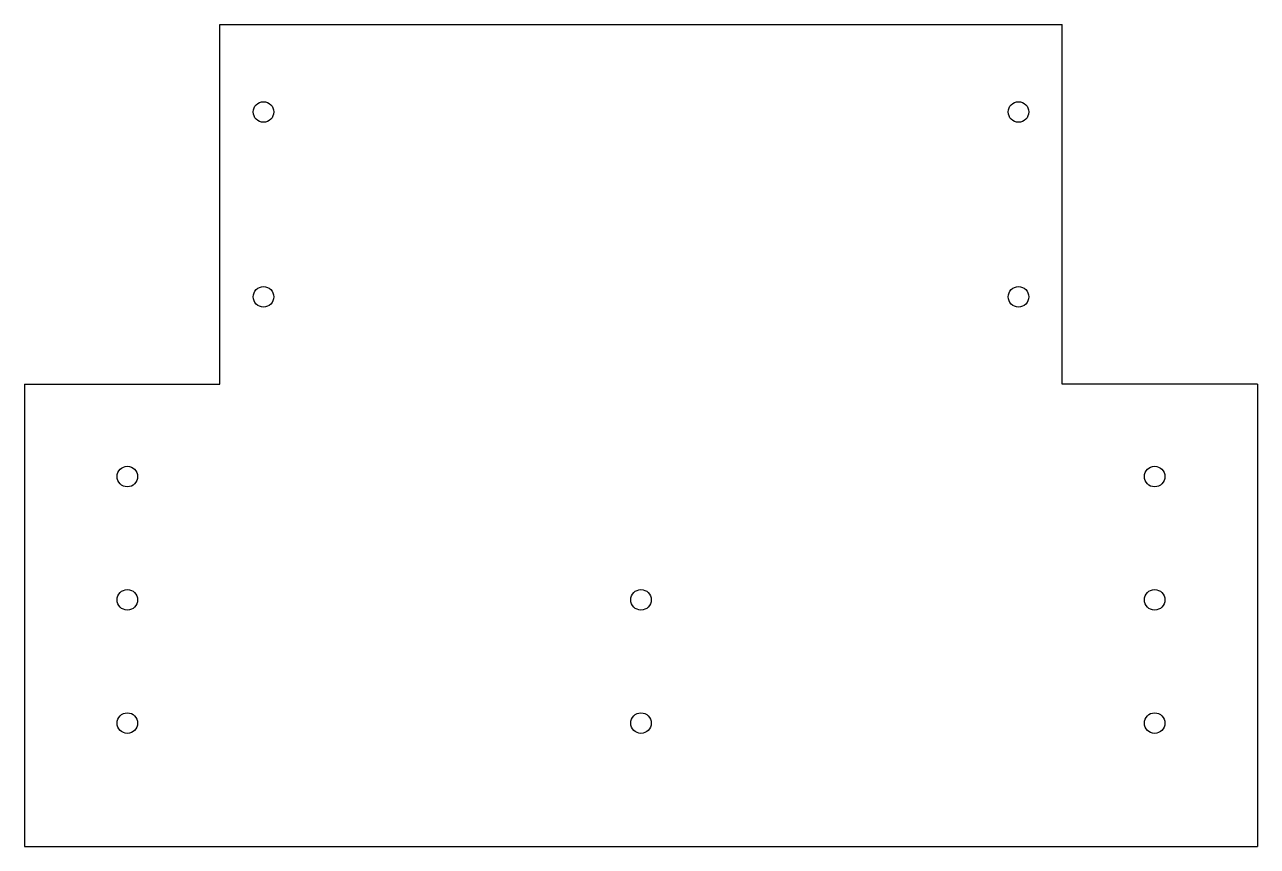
# Model space of a CAD drawing. Header units: millimetres. Extents: x 0 to 120, y -80 to 0.
import ezdxf

# ---------------------------------------------------------------- set-up
doc = ezdxf.new("R2010")
doc.units = ezdxf.units.MM

msp = doc.modelspace()

# ---------------------------------------------------------------- linework, layer by layer
at = {"color": 7, "linetype": 'Continuous'}
for p, q in [((19, 0), (101, 0)), ((19, -35), (19, 0)), ((101, -35), (101, 0)), ((0, -35), (0, -80)), ((0, -35), (19, -35)), ((120, -35), (101, -35)), ((120, -35), (120, -80)), ((0, -80), (120, -80))]:
    msp.add_line(p, q, dxfattribs=at)
for centre in [(23.25, -8.5), (96.75, -8.5), (23.25, -26.5), (96.75, -26.5), (10, -44), (110, -44), (10, -56), (60, -56), (110, -56), (10, -68), (60, -68), (110, -68)]:
    msp.add_circle(centre, 1, dxfattribs=at)

doc.saveas('drawing.dxf')
